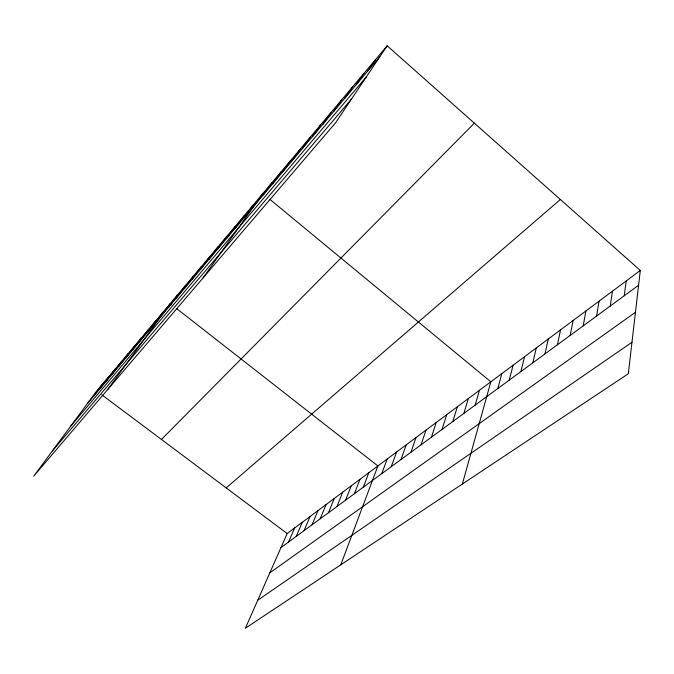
<?xml version="1.0" encoding="UTF-8"?>
<svg xmlns="http://www.w3.org/2000/svg" width="674" height="674" viewBox="0 0 674 674"><rect width="100%" height="100%" fill="white"/><g stroke="black" fill="none" stroke-linecap="round" stroke-linejoin="round"><path stroke-width="1.01" d="M640.3 270.451L628.328 373.733L245.387 628.227L287.175 533.538L640.3 270.451L387.171 45.773L96.702 390.996L33.7 476.181L335.627 122.702L387.171 45.773M624.242 295.751L626.213 280.94M610.24 306.021L612.464 291.193M596.574 316.047L599.034 301.194M583.221 325.845L585.908 310.975M570.179 335.416L573.077 320.529M557.44 344.759L560.541 329.872M544.98 353.901L548.282 339.014M532.805 362.831L536.285 347.944M520.901 371.568L524.557 356.681M509.249 380.111L513.074 365.241M497.859 388.468L501.835 373.607M462.372 484.025L490.841 381.804L269.836 199.335M475.153 405.125L479.441 390.297M463.855 413.415L468.295 398.604M452.81 421.52L457.385 406.725M442.001 429.448L446.71 414.687M431.427 437.207L436.255 422.472M421.073 444.798L426.019 430.096M410.946 452.229L416.001 437.561M401.022 459.516L406.186 444.874M391.299 466.644L396.565 452.043M381.779 473.628L387.137 459.061M340.783 564.837L377.895 465.945L176.63 308.591M363.303 487.184L368.838 472.693M354.339 493.756L359.958 479.315M345.551 500.209L351.247 485.802M336.933 506.528L342.704 492.172M328.474 512.729L334.321 498.415M320.184 518.812L326.098 504.54M312.045 524.785L318.018 510.555M304.067 530.64L310.099 516.461M296.223 536.386L302.314 522.257M288.531 542.031L294.673 527.953M367.894 70.88L375.367 59.801M356.234 84.705L363.859 73.483M344.869 98.185L352.628 86.828M333.79 111.328L341.676 99.845M322.981 124.151L330.993 112.541M312.441 136.654L320.554 124.943M302.146 148.861L310.369 137.049M292.103 160.783L300.419 148.878M282.288 172.418L290.696 160.429M272.7 183.783L281.201 171.727M263.34 194.896L271.917 182.764M202.933 278.05L262.835 193.548M235.47 227.947L244.258 215.629M244.721 216.986L253.432 204.719M226.439 238.663L235.285 226.296M217.618 249.127L226.515 236.717M200.557 269.364L209.555 256.878M208.991 259.364L217.938 246.911M192.309 279.146L201.349 266.626M176.352 298.068L185.468 285.506M184.246 288.708L193.32 276.163M107.52 389.757L170.244 303.595L171.845 304.842M168.635 307.226L177.776 294.648M146.427 333.563L155.643 320.95M153.672 324.969L162.872 312.357M132.374 350.227L141.633 337.607M139.333 341.979L148.566 329.359M112.339 373.994L121.632 361.374M118.885 366.235L128.17 353.606M125.566 358.315L134.834 345.686M93.459 396.396L102.76 383.801M99.634 389.075L108.927 376.471M105.928 381.61L115.22 368.998M87.401 403.574L379.858 56.683M70.627 426.254L366.42 76.752M52.395 450.906L351.424 99.12M161.465 439.465L474.361 123.165M226.194 487.909L560.347 199.487M280.982 547.574L638.59 285.228M269.836 572.833L635.456 312.273M257.746 600.222L631.976 342.282M101.749 394.77L287.175 533.538"/></g></svg>
